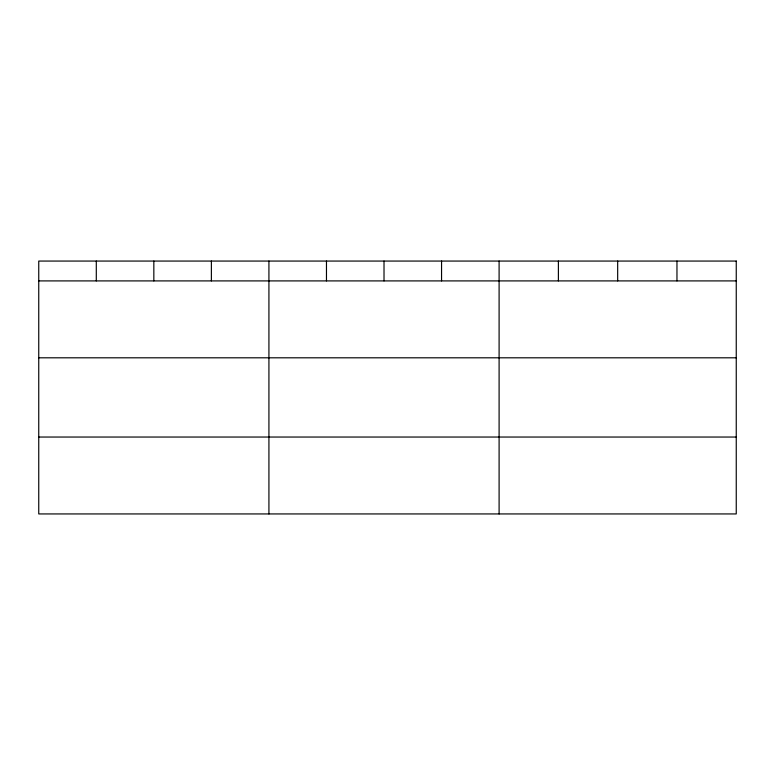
<?xml version="1.0" encoding="UTF-8"?>
<svg xmlns="http://www.w3.org/2000/svg" width="775" height="775" viewBox="0 0 775 775"><rect width="100%" height="100%" fill="white"/><g stroke="black" fill="none" stroke-linecap="round" stroke-linejoin="round"><path stroke-width="1.16" d="M38.75 280.908L736.25 280.908M38.75 357.808L736.25 357.808M38.75 437.042L736.25 437.042M676.962 261.059L676.962 280.908M617.675 261.059L617.675 280.908M558.387 261.059L558.387 280.908M499.1 261.059L499.1 513.941M441.556 261.059L441.556 280.908M384.012 261.059L384.012 280.908M326.469 261.059L326.469 280.908M268.925 261.059L268.925 513.941M211.381 261.059L211.381 280.908M153.838 261.059L153.838 280.908M96.294 261.059L96.294 280.908M736.25 261.059L38.75 261.059L38.75 513.941L736.25 513.941L736.25 261.059"/></g></svg>
